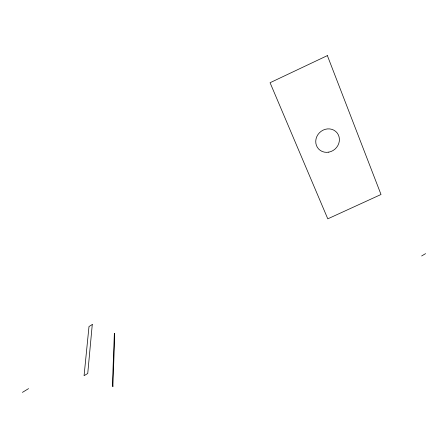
<?xml version="1.0" encoding="UTF-8"?>
<svg xmlns="http://www.w3.org/2000/svg" width="448" height="448" viewBox="0 0 448 448"><rect width="100%" height="100%" fill="white"/><g stroke="black" fill="none" stroke-linecap="round" stroke-linejoin="round"><path stroke-width="0.67" d="M22.4 392.392L28.577 388.618M421.635 255.976L425.6 253.63M114.358 333.458L112.487 383.001L112.862 386.753L114.688 336.907L114.358 333.458M92.271 324.531L87.741 373.47L84.073 375.698L88.99 326.553L92.271 324.531M327.37 55.608L270.071 82.723L327.79 218.837L381.013 194.494L327.37 55.608M328.782 152.146A12.27 11.29 -42.2 0 0 337.165 132.961A12.27 11.29 -42.2 0 0 316.77 136.702A12.27 11.29 -42.2 0 0 328.782 152.146"/></g></svg>
